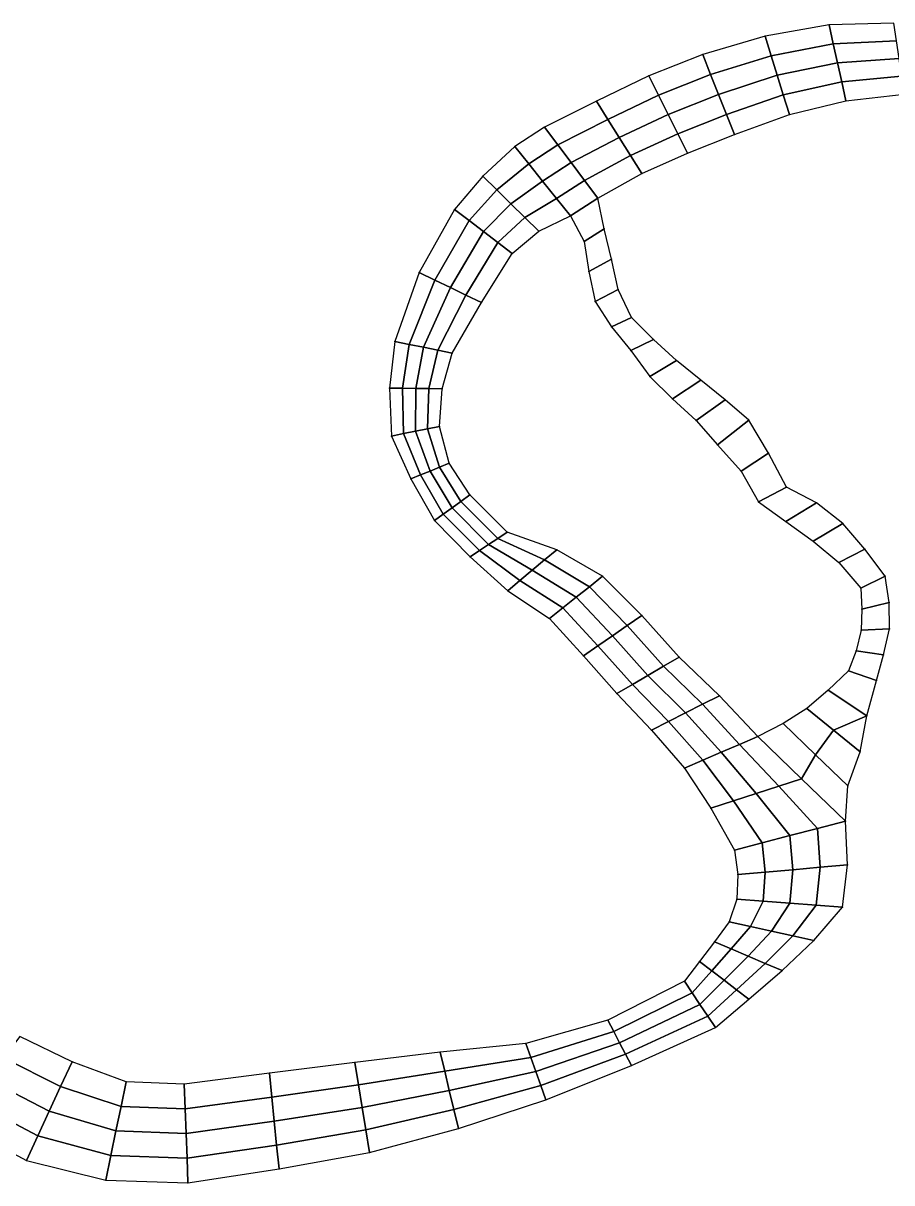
# Model space of a CAD drawing. Extents: x 380707 to 407438, y 6452841 to 6483357.
# Drawn here: x 395949 to 397846, y 6464135 to 6466668 of the extents above; entities that cross this region are included whole.
import ezdxf

# ---------------------------------------------------------------- set-up
doc = ezdxf.new("R2010")
doc.units = 0
for name, color, linetype in [('MESH_BOUND', 25, 'CONTINUOUS'), ('MESH_ELEMS', 18, 'CONTINUOUS'), ('MESH_NODES', 18, 'CONTINUOUS')]:
    doc.layers.add(name, color=color, linetype=linetype)

msp = doc.modelspace()

# ---------------------------------------------------------------- linework, layer by layer
at = {"layer": 'MESH_BOUND', "color": 25}
for points in [[(397708.983, 6466664.3, -1.106), (397569.343, 6466640.05, -0.327)], [(397850.862, 6466668.19, -0.39), (397708.983, 6466664.3, -1.106)], [(397569.343, 6466640.05, -0.327), (397433.137, 6466600.11, -0.398)], [(397433.137, 6466600.11, -0.398), (397315.493, 6466552.93, -0.185)], [(397315.493, 6466552.93, -0.185), (397201.257, 6466497.53, -1.206)], [(397745.879, 6466498.71, -0.268), (397872.9, 6466513.43, -0.403)], [(397201.257, 6466497.53, -1.206), (397087.487, 6466441.29, -0.513)], [(397622.46, 6466468.75, 0.206), (397745.879, 6466498.71, -0.268)], [(397502.293, 6466425.04, 0.215), (397622.46, 6466468.75, 0.206)], [(397087.487, 6466441.29, -0.513), (397022.806, 6466398.79, -0.82)], [(397400.255, 6466384.46, -0.105), (397502.293, 6466425.04, 0.215)], [(397022.806, 6466398.79, -0.82), (396952.929, 6466333.77, -0.746)], [(397299.982, 6466339.53, -0.569), (397400.255, 6466384.46, -0.105)], [(396952.929, 6466333.77, -0.746), (396891.4, 6466261.05, -1.106)], [(397204.2, 6466285.8, -0.129), (397299.982, 6466339.53, -0.569)], [(397218.082, 6466219.21, 0.247), (397204.2, 6466285.8, -0.129)], [(396891.4, 6466261.05, -1.106), (396814.082, 6466123.32, -2.071)], [(397074.946, 6466213.88, -0.4), (397144.2, 6466247.6, -0.409)], [(397144.2, 6466247.6, -0.409), (397174.578, 6466191.19, -1.467)], [(397016.85, 6466165, -0.392), (397074.946, 6466213.88, -0.4)], [(397233.604, 6466152.97, 0.259), (397218.082, 6466219.21, 0.247)], [(397174.578, 6466191.19, -1.467), (397184.794, 6466125.42, 0.366)], [(396949.936, 6466057.78, -0.44), (397016.85, 6466165, -0.392)], [(397248.178, 6466086.53, 0.332), (397233.604, 6466152.97, 0.259)], [(396814.082, 6466123.32, -2.071), (396760.55, 6465972.9, -0.824)], [(397184.794, 6466125.42, 0.366), (397198.532, 6466060.26, 0.155)], [(397277.824, 6466025.44, 0.109), (397248.178, 6466086.53, 0.332)], [(396885.625, 6465947.17, -0.734), (396949.936, 6466057.78, -0.44)], [(397198.532, 6466060.26, 0.155), (397234.209, 6466004.65, 0.642)], [(397325.6, 6465977.1, 0.164), (397277.824, 6466025.44, 0.109)], [(397234.209, 6466004.65, 0.642), (397275.925, 6465952.8, -0.342)], [(397376.156, 6465931.18, 0.271), (397325.6, 6465977.1, 0.164)], [(396760.55, 6465972.9, -0.824), (396749.129, 6465870.75, -1.341)], [(397275.925, 6465952.8, -0.342), (397317.823, 6465896.37, -0.428)], [(396863.964, 6465869.61, -0.139), (396885.625, 6465947.17, -0.734)], [(397429.411, 6465888.42, 0.508), (397376.156, 6465931.18, 0.271)], [(397317.823, 6465896.37, -0.428), (397367.402, 6465847.25, 0.201)], [(397482.131, 6465845, 0.408), (397429.411, 6465888.42, 0.508)], [(396749.129, 6465870.75, -1.341), (396753.392, 6465766.29, -0.795)], [(396858.32, 6465786.96, -0.388), (396863.964, 6465869.61, -0.139)], [(397367.402, 6465847.25, 0.201), (397419.183, 6465799.94, -0.087)], [(397534.2, 6465800.8, -0.149), (397482.131, 6465845, 0.408)], [(397419.183, 6465799.94, -0.087), (397465.8, 6465747.3, -0.254)], [(397576.582, 6465728.48, 0.113), (397534.2, 6465800.8, -0.149)], [(396879.476, 6465706.95, -0.622), (396858.32, 6465786.96, -0.388)], [(396753.392, 6465766.29, -0.795), (396795.79, 6465672.66, -0.958)], [(397465.8, 6465747.3, -0.254), (397516.86, 6465689.32, -0.499)], [(397615.8, 6465654.4, 0.266), (397576.582, 6465728.48, 0.113)], [(396924.6, 6465637.5, 0.109), (396879.476, 6465706.95, -0.622)], [(396795.79, 6465672.66, -0.958), (396847.096, 6465581.56, -2.099)], [(397516.86, 6465689.32, -0.499), (397555.2, 6465622.2, 0.218)], [(397681.689, 6465620.46, 1.366), (397615.8, 6465654.4, 0.266)], [(397005.91, 6465556.07, -0.826), (396924.6, 6465637.5, 0.109)], [(397555.2, 6465622.2, 0.218), (397614.649, 6465579.24, 1.42)], [(397739.042, 6465575.29, -1.048), (397681.689, 6465620.46, 1.366)], [(396847.096, 6465581.56, -2.099), (396925.294, 6465502.35, -2.76)], [(397614.649, 6465579.24, 1.42), (397674.098, 6465536.28, 0.131)], [(397787.463, 6465519.29, -2.044), (397739.042, 6465575.29, -1.048)], [(397114.707, 6465517.76, -0.791), (397005.91, 6465556.07, -0.826)], [(397214.525, 6465460.25, -0.806), (397114.707, 6465517.76, -0.791)], [(397674.098, 6465536.28, 0.131), (397730.175, 6465489.64, -0.093)], [(397831.8, 6465459.9, 0.432), (397787.463, 6465519.29, -2.044)], [(396925.294, 6465502.35, -2.76), (397007.221, 6465428.3, 0.557)], [(397730.175, 6465489.64, -0.093), (397778.2, 6465434.2, -0.027)], [(397299.852, 6465373.92, -0.849), (397214.525, 6465460.25, -0.806)], [(397840.647, 6465402.3, -0.542), (397831.8, 6465459.9, 0.432)], [(397007.221, 6465428.3, 0.557), (397098.65, 6465367.65, -1.238)], [(397778.2, 6465434.2, -0.027), (397780.578, 6465387.85, 0.916)], [(397841.4, 6465345.04, -0.564), (397840.647, 6465402.3, -0.542)], [(397098.65, 6465367.65, -1.238), (397172.655, 6465286.04, -0.006)], [(397381.56, 6465283.29, -0.74), (397299.852, 6465373.92, -0.849)], [(397780.578, 6465387.85, 0.916), (397779.232, 6465341.86, 0.947)], [(397779.232, 6465341.86, 0.947), (397768.121, 6465296.8, 1.091)], [(397827.825, 6465288.37, -1.234), (397841.4, 6465345.04, -0.564)], [(397768.121, 6465296.8, 1.091), (397751.5, 6465253.5, 0.032)], [(397172.655, 6465286.04, -0.006), (397245.648, 6465203.5, -0.559)], [(397469.939, 6465198.92, 0.066), (397381.56, 6465283.29, -0.74)], [(397812.548, 6465232.14, -1.048), (397827.825, 6465288.37, -1.234)], [(397751.5, 6465253.5, 0.032), (397707.252, 6465211.08, -0.387)], [(397791.558, 6465155.05, -0.223), (397812.548, 6465232.14, -1.048)], [(397245.648, 6465203.5, -0.559), (397321.391, 6465123.47, -0.531)], [(397553.7, 6465110.1, -1.073), (397469.939, 6465198.92, 0.066)], [(397707.252, 6465211.08, -0.387), (397660.873, 6465170.61, -0.547)], [(397660.873, 6465170.61, -0.547), (397608.653, 6465137.98, -0.701)], [(397608.653, 6465137.98, -0.701), (397553.7, 6465110.1, -1.073)], [(397777.346, 6465076.41, 0.104), (397791.558, 6465155.05, -0.223)], [(397321.391, 6465123.47, -0.531), (397393.4, 6465040.25, -0.607)], [(397749.779, 6465001.79, 0.175), (397777.346, 6465076.41, 0.104)], [(397393.4, 6465040.25, -0.607), (397450.843, 6464952.96, -0.208)], [(397744.65, 6464924.75, 0.104), (397749.779, 6465001.79, 0.175)], [(397450.843, 6464952.96, -0.208), (397502.3, 6464861.7, -1.111)], [(397749.74, 6464829.36, -0.07), (397744.65, 6464924.75, 0.104)], [(397502.3, 6464861.7, -1.111), (397509.821, 6464808.11, -0.148)], [(397738.698, 6464736.59, -0.084), (397749.74, 6464829.36, -0.07)], [(397509.821, 6464808.11, -0.148), (397507.647, 6464754.58, 0.001)], [(397507.647, 6464754.58, 0.001), (397491.225, 6464704.57, 0.104)], [(397676.074, 6464664.02, 0.192), (397738.698, 6464736.59, -0.084)], [(397491.225, 6464704.57, 0.104), (397458.611, 6464661.39, 0.458)], [(397458.611, 6464661.39, 0.458), (397425.999, 6464618.21, 0.419)], [(397606.575, 6464598.34, -1.092), (397676.074, 6464664.02, 0.192)], [(397425.999, 6464618.21, 0.419), (397393.383, 6464575.03, 0.052)], [(397533.76, 6464535.99, -2.31), (397606.575, 6464598.34, -1.092)], [(397393.383, 6464575.03, 0.052), (397226.132, 6464490.12, -0.023)], [(397460.945, 6464473.64, -0.722), (397533.76, 6464535.99, -2.31)], [(397226.132, 6464490.12, -0.023), (397046.554, 6464438.87, -0.066)], [(396055.835, 6464398.74, -0.359), (395942.09, 6464454.35, -0.359)], [(397277.418, 6464391.25, -0.227), (397460.945, 6464473.64, -0.722)], [(397046.554, 6464438.87, -0.066), (396859.738, 6464419.93, -0.397)], [(396859.738, 6464419.93, -0.397), (396673.279, 6464397.68, -0.455)], [(396174.106, 6464355.35, -0.402), (396055.835, 6464398.74, -0.359)], [(396673.279, 6464397.68, -0.455), (396486.983, 6464374.12, -0.111)], [(397090.848, 6464316.26, -0.523), (397277.418, 6464391.25, -0.227)], [(396300.775, 6464349.87, 0.066), (396174.106, 6464355.35, -0.402)], [(396486.983, 6464374.12, -0.111), (396300.775, 6464349.87, 0.066)], [(396899.805, 6464253.33, -0.183), (397090.848, 6464316.26, -0.523)], [(395799.413, 6464267.73, -1.212), (395956.097, 6464183.35, -1.667)], [(396705.567, 6464200.94, 0.386), (396899.805, 6464253.33, -0.183)], [(396507.876, 6464164.98, -1.541), (396705.567, 6464200.94, 0.386)], [(395956.097, 6464183.35, -1.667), (396129.348, 6464140.55, -0.632)], [(396308.996, 6464134.67, 0.215), (396507.876, 6464164.98, -1.541)], [(396129.348, 6464140.55, -0.632), (396308.996, 6464134.67, 0.215)]]:
    msp.add_polyline3d(points, dxfattribs=at)
at = {"layer": 'MESH_ELEMS', "color": 178}
for points in [[(397569.343, 6466640.05, -0.327), (397582.622, 6466597.23, -2.027), (397718.207, 6466622.9, -2.046), (397708.983, 6466664.3, -1.106)], [(397708.983, 6466664.3, -1.106), (397718.207, 6466622.9, -2.046), (397856.372, 6466629.5, -1.85), (397850.862, 6466668.19, -0.39)], [(397433.137, 6466600.11, -0.398), (397450.426, 6466556.34, -2.02), (397582.622, 6466597.23, -2.027), (397569.343, 6466640.05, -0.327)], [(397582.622, 6466597.23, -2.027), (397595.902, 6466554.4, -2.707), (397727.431, 6466581.51, -3.064), (397718.207, 6466622.9, -2.046)], [(397718.207, 6466622.9, -2.046), (397727.431, 6466581.51, -3.064), (397861.881, 6466590.81, -3.206), (397856.372, 6466629.5, -1.85)], [(397315.493, 6466552.93, -0.185), (397336.684, 6466510.81, -2.349), (397450.426, 6466556.34, -2.02), (397433.137, 6466600.11, -0.398)], [(397450.426, 6466556.34, -2.02), (397467.715, 6466512.58, -1.48), (397595.902, 6466554.4, -2.707), (397582.622, 6466597.23, -2.027)], [(397727.431, 6466581.51, -3.064), (397736.655, 6466540.11, -2.442), (397867.391, 6466552.12, -2.516), (397861.881, 6466590.81, -3.206)], [(397595.902, 6466554.4, -2.707), (397609.181, 6466511.58, -2.296), (397736.655, 6466540.11, -2.442), (397727.431, 6466581.51, -3.064)], [(397201.257, 6466497.53, -1.206), (397225.938, 6466458.03, -2.326), (397336.684, 6466510.81, -2.349), (397315.493, 6466552.93, -0.185)], [(397336.684, 6466510.81, -2.349), (397357.874, 6466468.69, -1.034), (397467.715, 6466512.58, -1.48), (397450.426, 6466556.34, -2.02)], [(397467.715, 6466512.58, -1.48), (397485.004, 6466468.81, -1.437), (397609.181, 6466511.58, -2.296), (397595.902, 6466554.4, -2.707)], [(397609.181, 6466511.58, -2.296), (397622.46, 6466468.75, 0.206), (397745.879, 6466498.71, -0.268), (397736.655, 6466540.11, -2.442)], [(397736.655, 6466540.11, -2.442), (397745.879, 6466498.71, -0.268), (397872.9, 6466513.43, -0.403), (397867.391, 6466552.12, -2.516)], [(397225.938, 6466458.03, -2.326), (397250.62, 6466418.53, -0.88), (397357.874, 6466468.69, -1.034), (397336.684, 6466510.81, -2.349)], [(397357.874, 6466468.69, -1.034), (397379.065, 6466426.58, -1.343), (397485.004, 6466468.81, -1.437), (397467.715, 6466512.58, -1.48)], [(397485.004, 6466468.81, -1.437), (397502.293, 6466425.04, 0.215), (397622.46, 6466468.75, 0.206), (397609.181, 6466511.58, -2.296)], [(397087.487, 6466441.29, -0.513), (397116.665, 6466402.42, -2.437), (397225.938, 6466458.03, -2.326), (397201.257, 6466497.53, -1.206)], [(397116.665, 6466402.42, -2.437), (397145.844, 6466363.54, -1.321), (397250.62, 6466418.53, -0.88), (397225.938, 6466458.03, -2.326)], [(397250.62, 6466418.53, -0.88), (397275.301, 6466379.03, -0.822), (397379.065, 6466426.58, -1.343), (397357.874, 6466468.69, -1.034)], [(397379.065, 6466426.58, -1.343), (397400.255, 6466384.46, -0.105), (397502.293, 6466425.04, 0.215), (397485.004, 6466468.81, -1.437)], [(397022.806, 6466398.79, -0.82), (397053.155, 6466360.99, -2.023), (397116.665, 6466402.42, -2.437), (397087.487, 6466441.29, -0.513)], [(397145.844, 6466363.54, -1.321), (397175.022, 6466324.67, -0.887), (397275.301, 6466379.03, -0.822), (397250.62, 6466418.53, -0.88)], [(397275.301, 6466379.03, -0.822), (397299.982, 6466339.53, -0.569), (397400.255, 6466384.46, -0.105), (397379.065, 6466426.58, -1.343)], [(396952.929, 6466333.77, -0.746), (396983.433, 6466303.8, -3.046), (397053.155, 6466360.99, -2.023), (397022.806, 6466398.79, -0.82)], [(397053.155, 6466360.99, -2.023), (397083.503, 6466323.2, -1.121), (397145.844, 6466363.54, -1.321), (397116.665, 6466402.42, -2.437)], [(396983.433, 6466303.8, -3.046), (397013.937, 6466273.83, -1.186), (397083.503, 6466323.2, -1.121), (397053.155, 6466360.99, -2.023)], [(397083.503, 6466323.2, -1.121), (397113.851, 6466285.4, -0.802), (397175.022, 6466324.67, -0.887), (397145.844, 6466363.54, -1.321)], [(397175.022, 6466324.67, -0.887), (397204.2, 6466285.8, -0.129), (397299.982, 6466339.53, -0.569), (397275.301, 6466379.03, -0.822)], [(396891.4, 6466261.05, -1.106), (396922.763, 6466237.04, -3.132), (396983.433, 6466303.8, -3.046), (396952.929, 6466333.77, -0.746)], [(396922.763, 6466237.04, -3.132), (396954.125, 6466213.03, -0.985), (397013.937, 6466273.83, -1.186), (396983.433, 6466303.8, -3.046)], [(397013.937, 6466273.83, -1.186), (397044.441, 6466243.85, -0.744), (397113.851, 6466285.4, -0.802), (397083.503, 6466323.2, -1.121)], [(397113.851, 6466285.4, -0.802), (397144.2, 6466247.6, -0.409), (397204.2, 6466285.8, -0.129), (397175.022, 6466324.67, -0.887)], [(397044.441, 6466243.85, -0.744), (397074.946, 6466213.88, -0.4), (397144.2, 6466247.6, -0.409), (397113.851, 6466285.4, -0.802)], [(397204.2, 6466285.8, -0.129), (397144.2, 6466247.6, -0.409), (397174.578, 6466191.19, -1.467), (397218.082, 6466219.21, 0.247)], [(396814.082, 6466123.32, -2.071), (396848.046, 6466106.93, -2.844), (396922.763, 6466237.04, -3.132), (396891.4, 6466261.05, -1.106)], [(396954.125, 6466213.03, -0.985), (396985.487, 6466189.01, -0.82), (397044.441, 6466243.85, -0.744), (397013.937, 6466273.83, -1.186)], [(396848.046, 6466106.93, -2.844), (396882.009, 6466090.55, -1.32), (396954.125, 6466213.03, -0.985), (396922.763, 6466237.04, -3.132)], [(396985.487, 6466189.01, -0.82), (397016.85, 6466165, -0.392), (397074.946, 6466213.88, -0.4), (397044.441, 6466243.85, -0.744)], [(396882.009, 6466090.55, -1.32), (396915.973, 6466074.16, -0.718), (396985.487, 6466189.01, -0.82), (396954.125, 6466213.03, -0.985)], [(397218.082, 6466219.21, 0.247), (397174.578, 6466191.19, -1.467), (397184.794, 6466125.42, 0.366), (397233.604, 6466152.97, 0.259)], [(396915.973, 6466074.16, -0.718), (396949.936, 6466057.78, -0.44), (397016.85, 6466165, -0.392), (396985.487, 6466189.01, -0.82)], [(397233.604, 6466152.97, 0.259), (397184.794, 6466125.42, 0.366), (397198.532, 6466060.26, 0.155), (397248.178, 6466086.53, 0.332)], [(396760.55, 6465972.9, -0.824), (396791.819, 6465966.47, -2.964), (396848.046, 6466106.93, -2.844), (396814.082, 6466123.32, -2.071)], [(396791.819, 6465966.47, -2.964), (396823.088, 6465960.04, -2.005), (396882.009, 6466090.55, -1.32), (396848.046, 6466106.93, -2.844)], [(396823.088, 6465960.04, -2.005), (396854.356, 6465953.6, -1.442), (396915.973, 6466074.16, -0.718), (396882.009, 6466090.55, -1.32)], [(397234.209, 6466004.65, 0.642), (397277.824, 6466025.44, 0.109), (397248.178, 6466086.53, 0.332), (397198.532, 6466060.26, 0.155)], [(396854.356, 6465953.6, -1.442), (396885.625, 6465947.17, -0.734), (396949.936, 6466057.78, -0.44), (396915.973, 6466074.16, -0.718)], [(397275.925, 6465952.8, -0.342), (397325.6, 6465977.1, 0.164), (397277.824, 6466025.44, 0.109), (397234.209, 6466004.65, 0.642)], [(397317.823, 6465896.37, -0.428), (397376.156, 6465931.18, 0.271), (397325.6, 6465977.1, 0.164), (397275.925, 6465952.8, -0.342)], [(396749.129, 6465870.75, -1.341), (396777.837, 6465870.47, -2.95), (396791.819, 6465966.47, -2.964), (396760.55, 6465972.9, -0.824)], [(396777.837, 6465870.47, -2.95), (396806.546, 6465870.18, -2.573), (396823.088, 6465960.04, -2.005), (396791.819, 6465966.47, -2.964)], [(396806.546, 6465870.18, -2.573), (396835.255, 6465869.9, -1.896), (396854.356, 6465953.6, -1.442), (396823.088, 6465960.04, -2.005)], [(396835.255, 6465869.9, -1.896), (396863.964, 6465869.61, -0.139), (396885.625, 6465947.17, -0.734), (396854.356, 6465953.6, -1.442)], [(397367.402, 6465847.25, 0.201), (397429.411, 6465888.42, 0.508), (397376.156, 6465931.18, 0.271), (397317.823, 6465896.37, -0.428)], [(397419.183, 6465799.94, -0.087), (397482.131, 6465845, 0.408), (397429.411, 6465888.42, 0.508), (397367.402, 6465847.25, 0.201)], [(396753.392, 6465766.29, -0.795), (396779.624, 6465771.45, -3.102), (396777.837, 6465870.47, -2.95), (396749.129, 6465870.75, -1.341)], [(396779.624, 6465771.45, -3.102), (396805.856, 6465776.62, -2.929), (396806.546, 6465870.18, -2.573), (396777.837, 6465870.47, -2.95)], [(396805.856, 6465776.62, -2.929), (396832.088, 6465781.79, -2.204), (396835.255, 6465869.9, -1.896), (396806.546, 6465870.18, -2.573)], [(396832.088, 6465781.79, -2.204), (396858.32, 6465786.96, -0.388), (396863.964, 6465869.61, -0.139), (396835.255, 6465869.9, -1.896)], [(397465.8, 6465747.3, -0.254), (397534.2, 6465800.8, -0.149), (397482.131, 6465845, 0.408), (397419.183, 6465799.94, -0.087)], [(397516.86, 6465689.32, -0.499), (397576.582, 6465728.48, 0.113), (397534.2, 6465800.8, -0.149), (397465.8, 6465747.3, -0.254)], [(396795.79, 6465672.66, -0.958), (396816.711, 6465681.23, -3.697), (396779.624, 6465771.45, -3.102), (396753.392, 6465766.29, -0.795)], [(396816.711, 6465681.23, -3.697), (396837.633, 6465689.81, -3.151), (396805.856, 6465776.62, -2.929), (396779.624, 6465771.45, -3.102)], [(396837.633, 6465689.81, -3.151), (396858.555, 6465698.38, -2.149), (396832.088, 6465781.79, -2.204), (396805.856, 6465776.62, -2.929)], [(396858.555, 6465698.38, -2.149), (396879.476, 6465706.95, -0.622), (396858.32, 6465786.96, -0.388), (396832.088, 6465781.79, -2.204)], [(397555.2, 6465622.2, 0.218), (397615.8, 6465654.4, 0.266), (397576.582, 6465728.48, 0.113), (397516.86, 6465689.32, -0.499)], [(396885.848, 6465609.53, -2.741), (396905.224, 6465623.51, -1.661), (396858.555, 6465698.38, -2.149), (396837.633, 6465689.81, -3.151)], [(396905.224, 6465623.51, -1.661), (396924.6, 6465637.5, 0.109), (396879.476, 6465706.95, -0.622), (396858.555, 6465698.38, -2.149)], [(396847.096, 6465581.56, -2.099), (396866.472, 6465595.54, -3.313), (396816.711, 6465681.23, -3.697), (396795.79, 6465672.66, -0.958)], [(396866.472, 6465595.54, -3.313), (396885.848, 6465609.53, -2.741), (396837.633, 6465689.81, -3.151), (396816.711, 6465681.23, -3.697)], [(397614.649, 6465579.24, 1.42), (397681.689, 6465620.46, 1.366), (397615.8, 6465654.4, 0.266), (397555.2, 6465622.2, 0.218)], [(396965.602, 6465529.21, -2.45), (396985.756, 6465542.64, -1.561), (396905.224, 6465623.51, -1.661), (396885.848, 6465609.53, -2.741)], [(396985.756, 6465542.64, -1.561), (397005.91, 6465556.07, -0.826), (396924.6, 6465637.5, 0.109), (396905.224, 6465623.51, -1.661)], [(397674.098, 6465536.28, 0.131), (397739.042, 6465575.29, -1.048), (397681.689, 6465620.46, 1.366), (397614.649, 6465579.24, 1.42)], [(396925.294, 6465502.35, -2.76), (396945.448, 6465515.78, -3.276), (396866.472, 6465595.54, -3.313), (396847.096, 6465581.56, -2.099)], [(396945.448, 6465515.78, -3.276), (396965.602, 6465529.21, -2.45), (396885.848, 6465609.53, -2.741), (396866.472, 6465595.54, -3.313)], [(397730.175, 6465489.64, -0.093), (397787.463, 6465519.29, -2.044), (397739.042, 6465575.29, -1.048), (397674.098, 6465536.28, 0.131)], [(397087.835, 6465495.39, -1.308), (397114.707, 6465517.76, -0.791), (397005.91, 6465556.07, -0.826), (396985.756, 6465542.64, -1.561)], [(397034.092, 6465450.66, -3.034), (397060.964, 6465473.03, -1.944), (396965.602, 6465529.21, -2.45), (396945.448, 6465515.78, -3.276)], [(397060.964, 6465473.03, -1.944), (397087.835, 6465495.39, -1.308), (396985.756, 6465542.64, -1.561), (396965.602, 6465529.21, -2.45)], [(397185.556, 6465437.1, -1.481), (397214.525, 6465460.25, -0.806), (397114.707, 6465517.76, -0.791), (397087.835, 6465495.39, -1.308)], [(397778.2, 6465434.2, -0.027), (397831.8, 6465459.9, 0.432), (397787.463, 6465519.29, -2.044), (397730.175, 6465489.64, -0.093)], [(397007.221, 6465428.3, 0.557), (397034.092, 6465450.66, -3.034), (396945.448, 6465515.78, -3.276), (396925.294, 6465502.35, -2.76)], [(397156.588, 6465413.95, -1.893), (397185.556, 6465437.1, -1.481), (397087.835, 6465495.39, -1.308), (397060.964, 6465473.03, -1.944)], [(397127.619, 6465390.8, -2.718), (397156.588, 6465413.95, -1.893), (397060.964, 6465473.03, -1.944), (397034.092, 6465450.66, -3.034)], [(397098.65, 6465367.65, -1.238), (397127.619, 6465390.8, -2.718), (397034.092, 6465450.66, -3.034), (397007.221, 6465428.3, 0.557)], [(397268.053, 6465351.95, -2.112), (397299.852, 6465373.92, -0.849), (397214.525, 6465460.25, -0.806), (397185.556, 6465437.1, -1.481)], [(397780.578, 6465387.85, 0.916), (397840.647, 6465402.3, -0.542), (397831.8, 6465459.9, 0.432), (397778.2, 6465434.2, -0.027)], [(397236.253, 6465329.98, -2.492), (397268.053, 6465351.95, -2.112), (397185.556, 6465437.1, -1.481), (397156.588, 6465413.95, -1.893)], [(397204.454, 6465308.01, -2.06), (397236.253, 6465329.98, -2.492), (397156.588, 6465413.95, -1.893), (397127.619, 6465390.8, -2.718)], [(397779.232, 6465341.86, 0.947), (397841.4, 6465345.04, -0.564), (397840.647, 6465402.3, -0.542), (397780.578, 6465387.85, 0.916)], [(397172.655, 6465286.04, -0.006), (397204.454, 6465308.01, -2.06), (397127.619, 6465390.8, -2.718), (397098.65, 6465367.65, -1.238)], [(397347.582, 6465263.34, -2.532), (397381.56, 6465283.29, -0.74), (397299.852, 6465373.92, -0.849), (397268.053, 6465351.95, -2.112)], [(397313.604, 6465243.39, -2.361), (397347.582, 6465263.34, -2.532), (397268.053, 6465351.95, -2.112), (397236.253, 6465329.98, -2.492)], [(397768.121, 6465296.8, 1.091), (397827.825, 6465288.37, -1.234), (397841.4, 6465345.04, -0.564), (397779.232, 6465341.86, 0.947)], [(397279.626, 6465223.45, -1.505), (397313.604, 6465243.39, -2.361), (397236.253, 6465329.98, -2.492), (397204.454, 6465308.01, -2.06)], [(397245.648, 6465203.5, -0.559), (397279.626, 6465223.45, -1.505), (397204.454, 6465308.01, -2.06), (397172.655, 6465286.04, -0.006)], [(397751.5, 6465253.5, 0.032), (397812.548, 6465232.14, -1.048), (397827.825, 6465288.37, -1.234), (397768.121, 6465296.8, 1.091)], [(397432.802, 6465180.06, -1.922), (397469.939, 6465198.92, 0.066), (397381.56, 6465283.29, -0.74), (397347.582, 6465263.34, -2.532)], [(397358.528, 6465142.34, -1.387), (397395.665, 6465161.2, -2.678), (397313.604, 6465243.39, -2.361), (397279.626, 6465223.45, -1.505)], [(397395.665, 6465161.2, -2.678), (397432.802, 6465180.06, -1.922), (397347.582, 6465263.34, -2.532), (397313.604, 6465243.39, -2.361)], [(397707.252, 6465211.08, -0.387), (397791.558, 6465155.05, -0.223), (397812.548, 6465232.14, -1.048), (397751.5, 6465253.5, 0.032)], [(397321.391, 6465123.47, -0.531), (397358.528, 6465142.34, -1.387), (397279.626, 6465223.45, -1.505), (397245.648, 6465203.5, -0.559)], [(397513.625, 6465092.64, -1.711), (397553.7, 6465110.1, -1.073), (397469.939, 6465198.92, 0.066), (397432.802, 6465180.06, -1.922)], [(397660.873, 6465170.61, -0.547), (397719.11, 6465123.51, -1.755), (397791.558, 6465155.05, -0.223), (397707.252, 6465211.08, -0.387)], [(397473.55, 6465075.17, -2.557), (397513.625, 6465092.64, -1.711), (397432.802, 6465180.06, -1.922), (397395.665, 6465161.2, -2.678)], [(397608.653, 6465137.98, -0.701), (397679.216, 6465069.89, -1.572), (397719.11, 6465123.51, -1.755), (397660.873, 6465170.61, -0.547)], [(397393.4, 6465040.25, -0.607), (397433.475, 6465057.71, -2.017), (397358.528, 6465142.34, -1.387), (397321.391, 6465123.47, -0.531)], [(397433.475, 6465057.71, -2.017), (397473.55, 6465075.17, -2.557), (397395.665, 6465161.2, -2.678), (397358.528, 6465142.34, -1.387)], [(397649.175, 6465017.42, -1.789), (397679.216, 6465069.89, -1.572), (397608.653, 6465137.98, -0.701), (397553.7, 6465110.1, -1.073)], [(397791.558, 6465155.05, -0.223), (397719.11, 6465123.51, -1.755), (397777.346, 6465076.41, 0.104), (397791.558, 6465155.05, -0.223)], [(397679.216, 6465069.89, -1.572), (397749.779, 6465001.79, 0.175), (397777.346, 6465076.41, 0.104), (397719.11, 6465123.51, -1.755)], [(397550.009, 6464985.19, -2.594), (397599.592, 6465001.31, -2.224), (397513.625, 6465092.64, -1.711), (397473.55, 6465075.17, -2.557)], [(397599.592, 6465001.31, -2.224), (397649.175, 6465017.42, -1.789), (397553.7, 6465110.1, -1.073), (397513.625, 6465092.64, -1.711)], [(397500.426, 6464969.08, -2.088), (397550.009, 6464985.19, -2.594), (397473.55, 6465075.17, -2.557), (397433.475, 6465057.71, -2.017)], [(397649.175, 6465017.42, -1.789), (397744.65, 6464924.75, 0.104), (397749.779, 6465001.79, 0.175), (397679.216, 6465069.89, -1.572)], [(397450.843, 6464952.96, -0.208), (397500.426, 6464969.08, -2.088), (397433.475, 6465057.71, -2.017), (397393.4, 6465040.25, -0.607)], [(397684.063, 6464908.99, -1.793), (397744.65, 6464924.75, 0.104), (397649.175, 6465017.42, -1.789), (397599.592, 6465001.31, -2.224)], [(397623.475, 6464893.23, -2.216), (397684.063, 6464908.99, -1.793), (397599.592, 6465001.31, -2.224), (397550.009, 6464985.19, -2.594)], [(397502.3, 6464861.7, -1.111), (397562.888, 6464877.46, -2.972), (397500.426, 6464969.08, -2.088), (397450.843, 6464952.96, -0.208)], [(397562.888, 6464877.46, -2.972), (397623.475, 6464893.23, -2.216), (397550.009, 6464985.19, -2.594), (397500.426, 6464969.08, -2.088)], [(397689.76, 6464824.05, -1.537), (397749.74, 6464829.36, -0.07), (397744.65, 6464924.75, 0.104), (397684.063, 6464908.99, -1.793)], [(397569.801, 6464813.42, -3.004), (397629.78, 6464818.74, -2.654), (397623.475, 6464893.23, -2.216), (397562.888, 6464877.46, -2.972)], [(397629.78, 6464818.74, -2.654), (397689.76, 6464824.05, -1.537), (397684.063, 6464908.99, -1.793), (397623.475, 6464893.23, -2.216)], [(397509.821, 6464808.11, -0.148), (397569.801, 6464813.42, -3.004), (397562.888, 6464877.46, -2.972), (397502.3, 6464861.7, -1.111)], [(397507.647, 6464754.58, 0.001), (397565.41, 6464750.09, -2.942), (397569.801, 6464813.42, -3.004), (397509.821, 6464808.11, -0.148)], [(397565.41, 6464750.09, -2.942), (397623.173, 6464745.59, -2.99), (397629.78, 6464818.74, -2.654), (397569.801, 6464813.42, -3.004)], [(397623.173, 6464745.59, -2.99), (397680.935, 6464741.09, -1.587), (397689.76, 6464824.05, -1.537), (397629.78, 6464818.74, -2.654)], [(397680.935, 6464741.09, -1.587), (397738.698, 6464736.59, -0.084), (397749.74, 6464829.36, -0.07), (397689.76, 6464824.05, -1.537)], [(397491.225, 6464704.57, 0.104), (397537.437, 6464694.43, -2.438), (397565.41, 6464750.09, -2.942), (397507.647, 6464754.58, 0.001)], [(397537.437, 6464694.43, -2.438), (397583.65, 6464684.29, -3.58), (397623.173, 6464745.59, -2.99), (397565.41, 6464750.09, -2.942)], [(397583.65, 6464684.29, -3.58), (397629.862, 6464674.15, -2.142), (397680.935, 6464741.09, -1.587), (397623.173, 6464745.59, -2.99)], [(397629.862, 6464674.15, -2.142), (397676.074, 6464664.02, 0.192), (397738.698, 6464736.59, -0.084), (397680.935, 6464741.09, -1.587)], [(397458.611, 6464661.39, 0.458), (397495.602, 6464645.63, -1.714), (397537.437, 6464694.43, -2.438), (397491.225, 6464704.57, 0.104)], [(397495.602, 6464645.63, -1.714), (397532.593, 6464629.86, -3.259), (397583.65, 6464684.29, -3.58), (397537.437, 6464694.43, -2.438)], [(397532.593, 6464629.86, -3.259), (397569.584, 6464614.1, -3.588), (397629.862, 6464674.15, -2.142), (397583.65, 6464684.29, -3.58)], [(397425.999, 6464618.21, 0.419), (397452.94, 6464597.65, -1.323), (397495.602, 6464645.63, -1.714), (397458.611, 6464661.39, 0.458)], [(397569.584, 6464614.1, -3.588), (397606.575, 6464598.34, -1.092), (397676.074, 6464664.02, 0.192), (397629.862, 6464674.15, -2.142)], [(397452.94, 6464597.65, -1.323), (397479.88, 6464577.1, -2.827), (397532.593, 6464629.86, -3.259), (397495.602, 6464645.63, -1.714)], [(397393.383, 6464575.03, 0.052), (397410.274, 6464549.68, -1.572), (397452.94, 6464597.65, -1.323), (397425.999, 6464618.21, 0.419)], [(397479.88, 6464577.1, -2.827), (397506.82, 6464556.54, -4.011), (397569.584, 6464614.1, -3.588), (397532.593, 6464629.86, -3.259)], [(397506.82, 6464556.54, -4.011), (397533.76, 6464535.99, -2.31), (397606.575, 6464598.34, -1.092), (397569.584, 6464614.1, -3.588)], [(397410.274, 6464549.68, -1.572), (397427.164, 6464524.34, -3.529), (397479.88, 6464577.1, -2.827), (397452.94, 6464597.65, -1.323)], [(397226.132, 6464490.12, -0.023), (397238.953, 6464465.41, -1.739), (397410.274, 6464549.68, -1.572), (397393.383, 6464575.03, 0.052)], [(397427.164, 6464524.34, -3.529), (397444.054, 6464498.99, -4.096), (397506.82, 6464556.54, -4.011), (397479.88, 6464577.1, -2.827)], [(397444.054, 6464498.99, -4.096), (397460.945, 6464473.64, -0.722), (397533.76, 6464535.99, -2.31), (397506.82, 6464556.54, -4.011)], [(397238.953, 6464465.41, -1.739), (397251.775, 6464440.69, -3.677), (397427.164, 6464524.34, -3.529), (397410.274, 6464549.68, -1.572)], [(397251.775, 6464440.69, -3.677), (397264.596, 6464415.97, -4.408), (397444.054, 6464498.99, -4.096), (397427.164, 6464524.34, -3.529)], [(397046.554, 6464438.87, -0.066), (397057.628, 6464408.22, -1.706), (397238.953, 6464465.41, -1.739), (397226.132, 6464490.12, -0.023)], [(397264.596, 6464415.97, -4.408), (397277.418, 6464391.25, -0.227), (397460.945, 6464473.64, -0.722), (397444.054, 6464498.99, -4.096)], [(395942.09, 6464454.35, -0.359), (395906.421, 6464407.69, -2.411), (396030.901, 6464344.89, -2.348), (396055.835, 6464398.74, -0.359)], [(397057.628, 6464408.22, -1.706), (397068.701, 6464377.57, -3.119), (397251.775, 6464440.69, -3.677), (397238.953, 6464465.41, -1.739)], [(396859.738, 6464419.93, -0.397), (396869.754, 6464378.28, -1.785), (397057.628, 6464408.22, -1.706), (397046.554, 6464438.87, -0.066)], [(397068.701, 6464377.57, -3.119), (397079.775, 6464346.91, -4.334), (397264.596, 6464415.97, -4.408), (397251.775, 6464440.69, -3.677)], [(395906.421, 6464407.69, -2.411), (395870.752, 6464361.04, -3.645), (396005.966, 6464291.04, -3.664), (396030.901, 6464344.89, -2.348)], [(396673.279, 6464397.68, -0.455), (396681.351, 6464348.49, -2.013), (396869.754, 6464378.28, -1.785), (396859.738, 6464419.93, -0.397)], [(396869.754, 6464378.28, -1.785), (396879.771, 6464336.63, -2.772), (397068.701, 6464377.57, -3.119), (397057.628, 6464408.22, -1.706)], [(397079.775, 6464346.91, -4.334), (397090.848, 6464316.26, -0.523), (397277.418, 6464391.25, -0.227), (397264.596, 6464415.97, -4.408)], [(396055.835, 6464398.74, -0.359), (396030.901, 6464344.89, -2.348), (396162.917, 6464301.65, -2.44), (396174.106, 6464355.35, -0.402)], [(396486.983, 6464374.12, -0.111), (396492.207, 6464321.84, -2.037), (396681.351, 6464348.49, -2.013), (396673.279, 6464397.68, -0.455)], [(396681.351, 6464348.49, -2.013), (396689.423, 6464299.31, -3.17), (396879.771, 6464336.63, -2.772), (396869.754, 6464378.28, -1.785)], [(395870.752, 6464361.04, -3.645), (395835.082, 6464314.38, -3.066), (395981.032, 6464237.2, -2.817), (396005.966, 6464291.04, -3.664)], [(396174.106, 6464355.35, -0.402), (396162.917, 6464301.65, -2.44), (396302.83, 6464296.07, -2.302), (396300.775, 6464349.87, 0.066)], [(396300.775, 6464349.87, 0.066), (396302.83, 6464296.07, -2.302), (396492.207, 6464321.84, -2.037), (396486.983, 6464374.12, -0.111)], [(396879.771, 6464336.63, -2.772), (396889.788, 6464294.98, -4.035), (397079.775, 6464346.91, -4.334), (397068.701, 6464377.57, -3.119)], [(396030.901, 6464344.89, -2.348), (396005.966, 6464291.04, -3.664), (396151.727, 6464247.95, -3.737), (396162.917, 6464301.65, -2.44)], [(396492.207, 6464321.84, -2.037), (396497.43, 6464269.55, -3.134), (396689.423, 6464299.31, -3.17), (396681.351, 6464348.49, -2.013)], [(396689.423, 6464299.31, -3.17), (396697.495, 6464250.13, -3.519), (396889.788, 6464294.98, -4.035), (396879.771, 6464336.63, -2.772)], [(396889.788, 6464294.98, -4.035), (396899.805, 6464253.33, -0.183), (397090.848, 6464316.26, -0.523), (397079.775, 6464346.91, -4.334)], [(395835.082, 6464314.38, -3.066), (395799.413, 6464267.73, -1.212), (395956.097, 6464183.35, -1.667), (395981.032, 6464237.2, -2.817)], [(396162.917, 6464301.65, -2.44), (396151.727, 6464247.95, -3.737), (396304.885, 6464242.27, -3.571), (396302.83, 6464296.07, -2.302)], [(396302.83, 6464296.07, -2.302), (396304.885, 6464242.27, -3.571), (396497.43, 6464269.55, -3.134), (396492.207, 6464321.84, -2.037)], [(396005.966, 6464291.04, -3.664), (395981.032, 6464237.2, -2.817), (396140.538, 6464194.25, -2.661), (396151.727, 6464247.95, -3.737)], [(396497.43, 6464269.55, -3.134), (396502.653, 6464217.27, -3.359), (396697.495, 6464250.13, -3.519), (396689.423, 6464299.31, -3.17)], [(396697.495, 6464250.13, -3.519), (396705.567, 6464200.94, 0.386), (396899.805, 6464253.33, -0.183), (396889.788, 6464294.98, -4.035)], [(396304.885, 6464242.27, -3.571), (396306.941, 6464188.47, -2.902), (396502.653, 6464217.27, -3.359), (396497.43, 6464269.55, -3.134)], [(395981.032, 6464237.2, -2.817), (395956.097, 6464183.35, -1.667), (396129.348, 6464140.55, -0.632), (396140.538, 6464194.25, -2.661)], [(396151.727, 6464247.95, -3.737), (396140.538, 6464194.25, -2.661), (396306.941, 6464188.47, -2.902), (396304.885, 6464242.27, -3.571)], [(396502.653, 6464217.27, -3.359), (396507.876, 6464164.98, -1.541), (396705.567, 6464200.94, 0.386), (396697.495, 6464250.13, -3.519)], [(396306.941, 6464188.47, -2.902), (396308.996, 6464134.67, 0.215), (396507.876, 6464164.98, -1.541), (396502.653, 6464217.27, -3.359)], [(396140.538, 6464194.25, -2.661), (396129.348, 6464140.55, -0.632), (396308.996, 6464134.67, 0.215), (396306.941, 6464188.47, -2.902)]]:
    msp.add_3dface(points, dxfattribs=at)
at = {"layer": 'MESH_NODES', "color": 18}
for p in [(397708.983, 6466664.3, -1.106), (397569.343, 6466640.05, -0.327), (397718.207, 6466622.9, -2.046), (397433.137, 6466600.11, -0.398), (397582.622, 6466597.23, -2.027), (397727.431, 6466581.51, -3.064), (397315.493, 6466552.93, -0.185), (397450.426, 6466556.34, -2.02), (397595.902, 6466554.4, -2.707), (397736.655, 6466540.11, -2.442), (397336.684, 6466510.81, -2.349), (397467.715, 6466512.58, -1.48), (397609.181, 6466511.58, -2.296), (397201.257, 6466497.53, -1.206), (397745.879, 6466498.71, -0.268), (397225.938, 6466458.03, -2.326), (397357.874, 6466468.69, -1.034), (397485.004, 6466468.81, -1.437), (397622.46, 6466468.75, 0.206), (397087.487, 6466441.29, -0.513), (397250.62, 6466418.53, -0.88), (397379.065, 6466426.58, -1.343), (397502.293, 6466425.04, 0.215), (397022.806, 6466398.79, -0.82), (397116.665, 6466402.42, -2.437), (397400.255, 6466384.46, -0.105), (397053.155, 6466360.99, -2.023), (397145.844, 6466363.54, -1.321), (397275.301, 6466379.03, -0.822), (396952.929, 6466333.77, -0.746), (397299.982, 6466339.53, -0.569), (396983.433, 6466303.8, -3.046), (397083.503, 6466323.2, -1.121), (397175.022, 6466324.67, -0.887), (397113.851, 6466285.4, -0.802), (397204.2, 6466285.8, -0.129), (396891.4, 6466261.05, -1.106), (397013.937, 6466273.83, -1.186), (396922.763, 6466237.04, -3.132), (397044.441, 6466243.85, -0.744), (397144.2, 6466247.6, -0.409), (396954.125, 6466213.03, -0.985), (397074.946, 6466213.88, -0.4), (397218.082, 6466219.21, 0.247), (396985.487, 6466189.01, -0.82), (397174.578, 6466191.19, -1.467), (397016.85, 6466165, -0.392), (397233.604, 6466152.97, 0.259), (396814.082, 6466123.32, -2.071), (396848.046, 6466106.93, -2.844), (397184.794, 6466125.42, 0.366), (396882.009, 6466090.55, -1.32), (397248.178, 6466086.53, 0.332), (396915.973, 6466074.16, -0.718), (396949.936, 6466057.78, -0.44), (397198.532, 6466060.26, 0.155), (397277.824, 6466025.44, 0.109), (397234.209, 6466004.65, 0.642), (397325.6, 6465977.1, 0.164), (396760.55, 6465972.9, -0.824), (396791.819, 6465966.47, -2.964), (396823.088, 6465960.04, -2.005), (396854.356, 6465953.6, -1.442), (397275.925, 6465952.8, -0.342), (396885.625, 6465947.17, -0.734), (397376.156, 6465931.18, 0.271), (397317.823, 6465896.37, -0.428), (397429.411, 6465888.42, 0.508), (396749.129, 6465870.75, -1.341), (396777.837, 6465870.47, -2.95), (396806.546, 6465870.18, -2.573), (396835.255, 6465869.9, -1.896), (396863.964, 6465869.61, -0.139), (397367.402, 6465847.25, 0.201), (397482.131, 6465845, 0.408), (397419.183, 6465799.94, -0.087), (397534.2, 6465800.8, -0.149), (396779.624, 6465771.45, -3.102), (396805.856, 6465776.62, -2.929), (396832.088, 6465781.79, -2.204), (396858.32, 6465786.96, -0.388), (396753.392, 6465766.29, -0.795), (397465.8, 6465747.3, -0.254), (397576.582, 6465728.48, 0.113), (396858.555, 6465698.38, -2.149), (396879.476, 6465706.95, -0.622), (396795.79, 6465672.66, -0.958), (396816.711, 6465681.23, -3.697), (396837.633, 6465689.81, -3.151), (397516.86, 6465689.32, -0.499), (397615.8, 6465654.4, 0.266), (396905.224, 6465623.51, -1.661), (396924.6, 6465637.5, 0.109), (397555.2, 6465622.2, 0.218), (397681.689, 6465620.46, 1.366), (396866.472, 6465595.54, -3.313), (396885.848, 6465609.53, -2.741), (396847.096, 6465581.56, -2.099), (397614.649, 6465579.24, 1.42), (397739.042, 6465575.29, -1.048), (397005.91, 6465556.07, -0.826), (396965.602, 6465529.21, -2.45), (396985.756, 6465542.64, -1.561), (397114.707, 6465517.76, -0.791), (397674.098, 6465536.28, 0.131), (397787.463, 6465519.29, -2.044), (396925.294, 6465502.35, -2.76), (396945.448, 6465515.78, -3.276), (397087.835, 6465495.39, -1.308), (397060.964, 6465473.03, -1.944), (397730.175, 6465489.64, -0.093), (397034.092, 6465450.66, -3.034), (397214.525, 6465460.25, -0.806), (397831.8, 6465459.9, 0.432), (397007.221, 6465428.3, 0.557), (397185.556, 6465437.1, -1.481), (397778.2, 6465434.2, -0.027), (397156.588, 6465413.95, -1.893), (397840.647, 6465402.3, -0.542), (397098.65, 6465367.65, -1.238), (397127.619, 6465390.8, -2.718), (397299.852, 6465373.92, -0.849), (397780.578, 6465387.85, 0.916), (397268.053, 6465351.95, -2.112), (397779.232, 6465341.86, 0.947), (397841.4, 6465345.04, -0.564), (397236.253, 6465329.98, -2.492), (397204.454, 6465308.01, -2.06), (397768.121, 6465296.8, 1.091), (397172.655, 6465286.04, -0.006), (397381.56, 6465283.29, -0.74), (397827.825, 6465288.37, -1.234), (397313.604, 6465243.39, -2.361), (397347.582, 6465263.34, -2.532), (397751.5, 6465253.5, 0.032), (397279.626, 6465223.45, -1.505), (397812.548, 6465232.14, -1.048), (397245.648, 6465203.5, -0.559), (397469.939, 6465198.92, 0.066), (397707.252, 6465211.08, -0.387), (397432.802, 6465180.06, -1.922), (397660.873, 6465170.61, -0.547), (397358.528, 6465142.34, -1.387), (397395.665, 6465161.2, -2.678), (397608.653, 6465137.98, -0.701), (397791.558, 6465155.05, -0.223), (397321.391, 6465123.47, -0.531), (397719.11, 6465123.51, -1.755), (397513.625, 6465092.64, -1.711), (397553.7, 6465110.1, -1.073), (397473.55, 6465075.17, -2.557), (397679.216, 6465069.89, -1.572), (397777.346, 6465076.41, 0.104), (397393.4, 6465040.25, -0.607), (397433.475, 6465057.71, -2.017), (397649.175, 6465017.42, -1.789), (397599.592, 6465001.31, -2.224), (397749.779, 6465001.79, 0.175), (397500.426, 6464969.08, -2.088), (397550.009, 6464985.19, -2.594), (397450.843, 6464952.96, -0.208), (397744.65, 6464924.75, 0.104), (397623.475, 6464893.23, -2.216), (397684.063, 6464908.99, -1.793), (397502.3, 6464861.7, -1.111), (397562.888, 6464877.46, -2.972), (397569.801, 6464813.42, -3.004), (397629.78, 6464818.74, -2.654), (397689.76, 6464824.05, -1.537), (397749.74, 6464829.36, -0.07), (397509.821, 6464808.11, -0.148), (397507.647, 6464754.58, 0.001), (397565.41, 6464750.09, -2.942), (397623.173, 6464745.59, -2.99), (397680.935, 6464741.09, -1.587), (397738.698, 6464736.59, -0.084), (397491.225, 6464704.57, 0.104), (397537.437, 6464694.43, -2.438), (397583.65, 6464684.29, -3.58), (397458.611, 6464661.39, 0.458), (397629.862, 6464674.15, -2.142), (397676.074, 6464664.02, 0.192), (397495.602, 6464645.63, -1.714), (397425.999, 6464618.21, 0.419), (397532.593, 6464629.86, -3.259), (397569.584, 6464614.1, -3.588), (397452.94, 6464597.65, -1.323), (397606.575, 6464598.34, -1.092), (397393.383, 6464575.03, 0.052), (397479.88, 6464577.1, -2.827), (397506.82, 6464556.54, -4.011), (397410.274, 6464549.68, -1.572), (397533.76, 6464535.99, -2.31), (397427.164, 6464524.34, -3.529), (397226.132, 6464490.12, -0.023), (397444.054, 6464498.99, -4.096), (397238.953, 6464465.41, -1.739), (397460.945, 6464473.64, -0.722), (397046.554, 6464438.87, -0.066), (397251.775, 6464440.69, -3.677), (396859.738, 6464419.93, -0.397), (397057.628, 6464408.22, -1.706), (397264.596, 6464415.97, -4.408), (396055.835, 6464398.74, -0.359), (396673.279, 6464397.68, -0.455), (396869.754, 6464378.28, -1.785), (397277.418, 6464391.25, -0.227), (396174.106, 6464355.35, -0.402), (396486.983, 6464374.12, -0.111), (397068.701, 6464377.57, -3.119), (396030.901, 6464344.89, -2.348), (396300.775, 6464349.87, 0.066), (396681.351, 6464348.49, -2.013), (396879.771, 6464336.63, -2.772), (397079.775, 6464346.91, -4.334), (396162.917, 6464301.65, -2.44), (396492.207, 6464321.84, -2.037), (397090.848, 6464316.26, -0.523), (396005.966, 6464291.04, -3.664), (396302.83, 6464296.07, -2.302), (396689.423, 6464299.31, -3.17), (396889.788, 6464294.98, -4.035), (396497.43, 6464269.55, -3.134), (396899.805, 6464253.33, -0.183), (395981.032, 6464237.2, -2.817), (396151.727, 6464247.95, -3.737), (396304.885, 6464242.27, -3.571), (396697.495, 6464250.13, -3.519), (396502.653, 6464217.27, -3.359), (396705.567, 6464200.94, 0.386), (395956.097, 6464183.35, -1.667), (396140.538, 6464194.25, -2.661), (396306.941, 6464188.47, -2.902), (396507.876, 6464164.98, -1.541), (396129.348, 6464140.55, -0.632), (396308.996, 6464134.67, 0.215)]:
    msp.add_point(p, dxfattribs=at)

doc.saveas('drawing.dxf')
